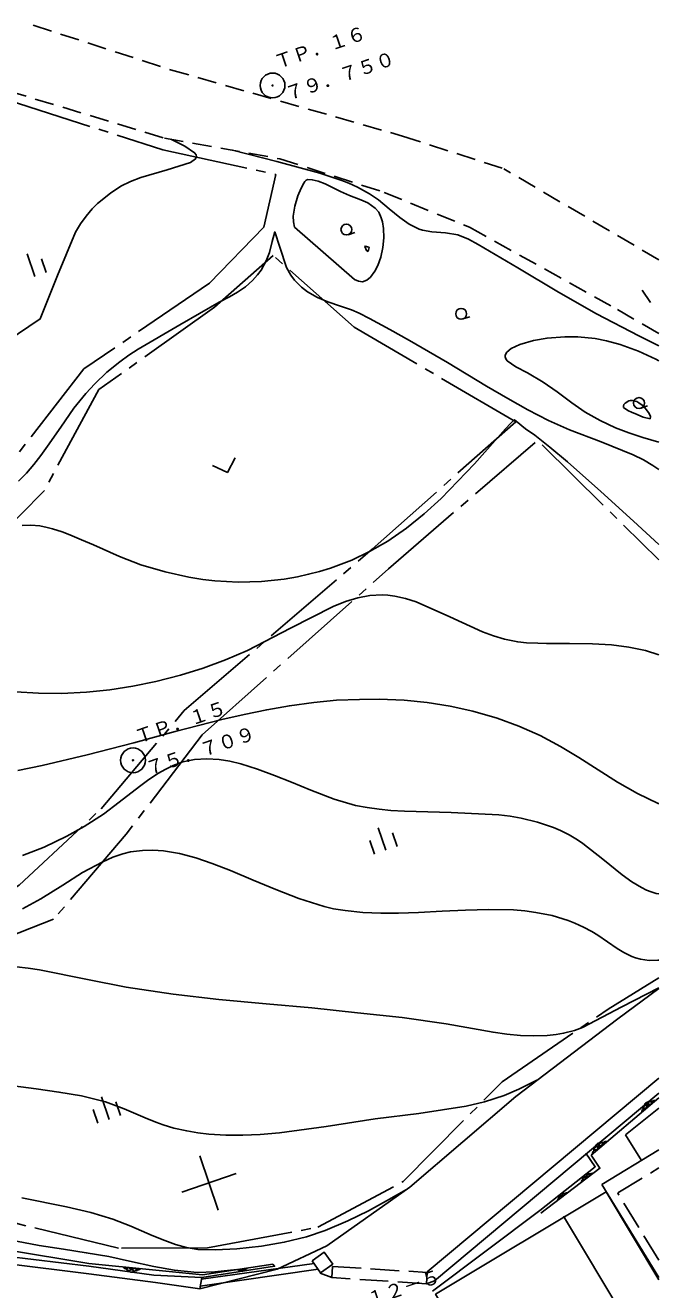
# Model space of a CAD drawing. Units: millimetres, scale not verified. Extents: x -198228 to 179753, y -81805 to 120126.
# Drawn here: x 146560 to 179753, y -8911 to 57290 of the extents above; entities that cross this region are included whole.
import ezdxf
from ezdxf.enums import TextEntityAlignment as Align

# ---------------------------------------------------------------- set-up
doc = ezdxf.new("R2010")
doc.units = ezdxf.units.MM
doc.header["$LTSCALE"] = 500
for name, pattern in [('CHAIN2', [12, 9, -1, 1, -1]), ('DASHED2', [3, 2, -1]), ('DASHED3', [4, 3, -1])]:
    doc.linetypes.add(name, pattern=pattern)
doc.layers.add('3-0', color=4, linetype='Continuous')
doc.layers.add('3-1_構造物', color=6, linetype='Continuous')
doc.styles.add('ＭＳ ゴシック', font='')
doc.styles.get('ＭＳ ゴシック').set_extended_font_data('MS Gothic')

msp = doc.modelspace()

# ---------------------------------------------------------------- linework, layer by layer
at = {"layer": '3-0', "linetype": 'DASHED2'}
for p, q in [((179753.3, 45011), (171637.3, 49776.8)), ((179753.3, 41153.3), (177251.4, 42601.3))]:
    msp.add_line(p, q, dxfattribs=at)
at = {"layer": '3-0'}
for p, q in [((163481, 46325.6), (163835.8, 46446.6)), ((146654.5, 45328.3), (147057.9, 44145.2)), ((147407.3, 45056.8), (147649.4, 44346.9)), ((178880.3, 43421.9), (179326.8, 42770.2)), ((169492.6, 41912.3), (169847.6, 42033.4)), ((178717.3, 41030.8), (179753.3, 40504.4)), ((178811.4, 37241.6), (179166.3, 37362.7)), ((179753.3, 34023.8), (179451.7, 34240)), ((179753.3, 30098.5), (178422.8, 31328.5)), ((179753.3, 24332.6), (179063.1, 24552.5)), ((179722.8, 16553.6), (179753.3, 16541.3)), ((165049.1, 15279), (165452.5, 14095.9)), ((164618.7, 14604), (164860.8, 13894.1)), ((165801.8, 15007.4), (166043.9, 14297.5)), ((179711, 8343.7), (179753.3, 8350.3)), ((177607.5, 5276.4), (179753.3, 6861.3)), ((179753.3, 6902.2), (177817.1, 5892.2)), ((179753.3, 2158.8), (167620.1, -7978.1)), ((179753.3, 1376.9), (168004.7, -8438.5)), ((150555.7, 1191.8), (150959.1, 8.7)), ((151308.7, 920.3), (151550.7, 210.4)), ((176212.4, -1864.8), (179753.3, 1135.3)), ((150125.4, 516.8), (150367.5, -193.1)), ((178004, -793.8), (179753.3, 595.1)), ((178004, -793.8), (178849.9, -2138.2)), ((176772.9, -3403), (179753.3, -1579.4)), ((176772.9, -3403), (179753.3, -1588.1)), ((179753.3, -8273.8), (176772.9, -3403)), ((176996.7, -3790.9), (179753.3, -8387.2)), ((167906.6, -8981.6), (173524.1, -4771.9)), ((174762.3, -5058.8), (179753.3, -13380.9)), ((161901.9, -7840.4), (155729.2, -8731.3)), ((155775.8, -8362.2), (161699.1, -7534.3)), ((162622.2, -8277), (162660.5, -7688.2)), ((167618, -8010.4), (167579.7, -8599.2)), ((167579.7, -8599.2), (168004.7, -8438.5))]:
    msp.add_line(p, q, dxfattribs=at)
at = {"layer": '3-0', "color": 7}
for p, q in [((179597.3, 39805.8), (179753.3, 39713.8)), ((179753.3, 35459.6), (178913.1, 35702.6)), ((179619.4, 11833.7), (179753.3, 11808.7))]:
    msp.add_line(p, q, dxfattribs=at)
at = {"layer": '3-0', "linetype": 'CHAIN2'}
for p, q in [((173637.6, 35329.2), (179753.3, 29306.8)), ((177098.9, 5779.7), (179753.3, 7409.5))]:
    msp.add_line(p, q, dxfattribs=at)
at = {"layer": '3-0', "linetype": 'DASHED3'}
for p, q in [((162660.5, -7688.2), (167618, -8010.4)), ((167579.7, -8599.2), (162622.2, -8277))]:
    msp.add_line(p, q, dxfattribs=at)
at = {"layer": '3-0', "linetype": 'DASHED2'}
for points in [[(146982.4, 57289.5), (154164.8, 54965.1), (166322.8, 51491.3), (171637.3, 49776.8)], [(142777, 55511), (145650.5, 53863.8), (153851.5, 51385.5), (159894.8, 50298.6)], [(159894.8, 50298.6), (165364.8, 48543.6), (169830.9, 46712.5), (177251.4, 42601.3)]]:
    msp.add_lwpolyline(points, dxfattribs=at)
at = {"layer": '3-0', "linetype": 'CHAIN2'}
for points in [[(121076.8, 25621.4), (129210.1, 33345.3), (131132, 35078.2), (135576.5, 44680.3), (138837.8, 48861), (145659, 53370.5), (153771.6, 50772.6), (159694.8, 49471.7), (159062.5, 46727.4)], [(159062.5, 46727.4), (156217.8, 43785.1), (149631.8, 39297.7), (145939.8, 34551.2), (143251.7, 31587.7), (133462.8, 26312.5)], [(138826, 6435.6), (142708.4, 10067.2), (146237.2, 12273.2), (150532, 16264), (154894, 21411), (164746.1, 29868.1), (172261.5, 36533.4), (163786.5, 41481.4), (159552.9, 45233.9), (156484.4, 42533.5), (150416.7, 38213.3), (147549.4, 32918.8), (144382.6, 29707.7), (134179.7, 23917.5), (129695, 23243.7)], [(155834.8, 20140.8), (165598.2, 28837.5), (173269.9, 35445.6)], [(155834.8, 20140.8), (151855.9, 14943.1), (148045.3, 10483.6), (143590.5, 8757.3), (138563.5, 4244.4), (130762.4, 1998.7)], [(166355.5, -3248.2), (171542.5, 1972.4), (177098.9, 5779.7)], [(156110.9, -6724.6), (151443.5, -6734.1), (146182, -5461.9), (137638.6, -2897.9), (128251.4, -571.2)], [(156110.9, -6724.6), (161887.8, -5642.1), (166355.5, -3248.2)]]:
    msp.add_lwpolyline(points, dxfattribs=at)
at = {"layer": '3-0', "color": 7}
for points in [[(154188, 51324.9), (154920.9, 50961.2), (155431.9, 50616.5), (155514.4, 50509.1), (155539.5, 50406.7), (155483.2, 50289.2), (155213.9, 50113.4), (154003.3, 49729.1), (152607.7, 49314), (152066.1, 49106.8), (151576.1, 48868), (151022.6, 48501.4), (150340.7, 47960.5), (150068.3, 47680.7), (149752.7, 47301), (149463.2, 46891.4), (149198.6, 46455.5), (148249.3, 44194.3), (147349.7, 41917.9), (145604.6, 40754.7)], [(172884.8, 39094.8), (172267.9, 39414.5), (171814.9, 39718.8), (171769.4, 39770.2), (171735.9, 39821.6), (171701.5, 39924), (171708.4, 40025.2), (171790.6, 40173.7), (172020.2, 40362), (172470.5, 40574.9), (173196.2, 40784.2), (173906.6, 40908.6), (174824.9, 40983), (175516.2, 40976.5), (176427.3, 40882.7), (177019.2, 40770.4), (177738.4, 40580), (178699.3, 40232.2), (179597.3, 39805.8)], [(178913.1, 35702.6), (178192.1, 35948.5), (177494.1, 36221.5), (176688.3, 36589.2), (175900, 37038.5), (175192.4, 37524.8), (174427.5, 38090.5), (173692.4, 38606.4), (172884.8, 39094.8)], [(146419.3, 13817.4), (147550.1, 14263.3), (148732, 14832.5), (149641.4, 15345.9), (150651.7, 15994), (151481.8, 16614.3), (152548.2, 17441.7), (153043.8, 17800.9), (153544.5, 18128.5), (153882.3, 18323), (154309.8, 18532.7), (154813.5, 18719.6), (155433.4, 18850.4), (156067.8, 18888.9), (156715.3, 18846.5), (157280.1, 18754.3), (157853, 18618.3), (158726.2, 18347.5), (159613.8, 18018.2), (160513.4, 17654.5), (161523.9, 17239.5), (162747.6, 16771.7), (163863.1, 16445.6), (164480, 16331.7), (165097.5, 16245.9), (165715, 16183.7), (166434.8, 16135.2), (168885, 16073.1), (171379.2, 15950.4), (171964.8, 15877.9), (172543.8, 15779.7), (173399.8, 15575)], [(173399.8, 15575), (174238.5, 15288.2), (174605.3, 15130.5), (175058.2, 14904.7), (175504.6, 14644.5), (175778.1, 14453.3), (176822.3, 13632.4), (177843.5, 12810.1), (178350.1, 12446.8), (178856.5, 12141.3), (179110, 12016.2), (179364.4, 11913), (179619.4, 11833.7)], [(146109, -6366.5), (147281, -6591.9), (148563.1, -6794), (149752.5, -6974.7), (150941.7, -7181), (152014.2, -7408.9), (153294.5, -7693.9), (154378.1, -7891.2), (155564, -8002), (156500.3, -7977.9), (157649.5, -7853)]]:
    msp.add_lwpolyline(points, dxfattribs=at)
at = {"layer": '3-0'}
for points in [[(157413.5, 50744.9), (159736.2, 50157.5), (161998.8, 49541.8), (162575.7, 49363.7), (163144.3, 49164.9), (163517, 49016.8), (163973.3, 48810.2), (164590, 48472.4), (165073.3, 48144.5), (165633.3, 47687.1), (166185, 47222.4), (166673, 46872), (167194.2, 46613), (167380.5, 46554.3), (167865.1, 46471.9), (168572.7, 46423.3), (169225.3, 46319), (169777.2, 46091.4), (170285.2, 45809.1), (172367.5, 44596.2), (174508.5, 43313.7), (176501.1, 42184.2), (178717.3, 41030.8)], [(179451.7, 34240), (178950.4, 34539.5), (178421.8, 34806), (176730.6, 35482), (175073.2, 36103), (173970.6, 36605.5), (172899.4, 37155.6), (171852, 37741.3), (170734.7, 38401.8), (168686.4, 39641.7), (166690.4, 40786.2), (165661.5, 41365.6), (164604.2, 41935.7), (164056.1, 42217.8), (163653.4, 42383.3), (163081.8, 42577.4), (162418.8, 42807.6), (161870.1, 43038.9), (161354.4, 43330), (161036, 43570.7), (160673.8, 43938), (160478.8, 44199.8), (160248.6, 44604.2), (159891, 45673.5), (159636.8, 46475.1), (159498.5, 45976.9), (159352.4, 45393.1), (159184.1, 44951.4), (158920.3, 44474.8), (158736.7, 44224.4), (158466.1, 43926.5), (158092.5, 43603), (157687.4, 43322.4), (157259.3, 43072.4), (156726.8, 42795.4), (154652, 41614.4), (152479.8, 40340.6), (151988.5, 40014), (151513.2, 39671.8), (150835.5, 39121.4)], [(150835.5, 39121.4), (150206.1, 38515.8), (149731.7, 38009.2), (149113.5, 37236.1), (148419, 36253.7), (147732.2, 35255.1), (147376.9, 34764), (147006, 34286), (146633, 33848.3), (146213.6, 33415.1)], [(178422.8, 31328.5), (176713.8, 32874.2), (174967.1, 34427.7), (174055.3, 35207.1), (173252.6, 35825.8), (172776.2, 36162.4), (172280.8, 36568.9), (172193.3, 36626.2), (172138.3, 36599), (171996.7, 36456.3), (171723.5, 36154.8), (170092.8, 34337.3), (168344.5, 32516.5), (167461.1, 31705.5), (166535, 30954.3), (165556.3, 30277), (164603.8, 29733.1), (163663.7, 29292.4), (162548.7, 28871.5), (161979.6, 28696.3), (161403.3, 28544.8), (160820.4, 28417.1), (160132.3, 28298.3), (158935.1, 28171), (157718.2, 28140.8), (157103.7, 28162.6), (156485.6, 28208.9), (155864.5, 28280.1), (155136.6, 28394.5), (153882.5, 28670.3), (152623.4, 29047.1), (151490.8, 29472.9), (150127.3, 30079.5), (149505.6, 30358.3), (148892.5, 30615.4), (148489.4, 30767.1), (147993.8, 30926.9), (147701.1, 31003.4), (147317.4, 31078.9), (146848.8, 31124.4)], [(156369.8, 34242.2), (157154.8, 33876), (157552.8, 34645.7)], [(146848.8, 31124.4), (146394, 31107.3)], [(179063.1, 24552.5), (178179.7, 24738.5), (177286.6, 24846.6), (176285.9, 24901.6), (175078.9, 24916.7), (173871.2, 24924.3), (173417.4, 24935.4), (172817.4, 24962.3), (172368.1, 25008.2), (171679.2, 25147.1), (171095.4, 25323.5), (170517, 25540.8), (168809.6, 26323.9), (167040.3, 27098.2), (166486.1, 27274.9), (165933.1, 27399.4), (165564.8, 27447.8), (165266.2, 27464.4), (164623.2, 27431.7), (163980.1, 27312.7), (163336.2, 27120.4), (162691.2, 26867.5), (160461.1, 25718.8), (158205.5, 24553.9), (157046.7, 24068), (155874, 23639.3), (154689.4, 23268.6), (153395.3, 22933.6), (152193.3, 22686.8), (150986.1, 22500.6), (149776.5, 22376), (148465.6, 22311.7), (147257.5, 22318.4), (146053.5, 22389.4)], [(146170, 18277), (147446.3, 18537.6), (149800.5, 19086.6), (152253.6, 19724.3), (154413.9, 20308.4), (156860.9, 20935.6), (158037.6, 21208.6), (159216.5, 21453.2), (160398.3, 21661.8), (161682.5, 21838.4), (162872.5, 21947.7), (164067.3, 21997.8), (165108.6, 22005.1), (166418.4, 21953.1), (167626, 21833.1), (168826.6, 21642.6)], [(168826.6, 21642.6), (170014.5, 21380.2), (171280.2, 21013.2), (172423.1, 20596.7), (173535.7, 20104), (174612.2, 19533.9), (175574.5, 18957), (176577.8, 18311), (177590.4, 17668.9), (178642.1, 17069.9), (179722.8, 16553.6)], [(146414.8, 11036.5), (147379.1, 11562.2), (148520.3, 12275.3), (149566.5, 12927.6), (150616.6, 13499), (151146.5, 13731.4), (151681.4, 13916.2), (152072.3, 14010.9), (152704, 14092.9), (153251.4, 14103.2), (153804.1, 14063.6), (154642.7, 13922.2), (155492.5, 13698), (156352.7, 13408.8), (157320.4, 13032.5), (158497, 12538.1), (159689.2, 12036.1), (160895.9, 11568.8), (162218.3, 11150), (162704.6, 11037.4), (163321.8, 10937.3), (164252.3, 10841.9), (165186.3, 10800.9), (166121.9, 10801.8), (167160.8, 10837.2), (168402.2, 10903.8), (169633.2, 10968.9), (170848.9, 11003.2), (172142.5, 10971.2), (172729.6, 10922.1)], [(172729.6, 10922.1), (173309.5, 10846.4), (174164.7, 10674.5), (175000.2, 10421.6), (175364.8, 10280), (175814.1, 10075.4), (176255.9, 9838.1), (176558.2, 9648.9), (177070.4, 9297.1), (177579.2, 8952.2), (177919.9, 8745.5), (178350.9, 8533.4), (178530.7, 8465.9), (178797.4, 8393.6), (179250.1, 8333.6), (179711, 8343.7)], [(177817.1, 5892.2), (175765.6, 4821.5), (175335.4, 4665.7), (174770.2, 4518.8), (174386.4, 4451.5), (173899.8, 4398.3), (173207.2, 4375.5), (172504, 4403.4), (171793, 4472.2), (171076.8, 4571.5), (168619.2, 5005.5), (166314.2, 5342.3), (163970.9, 5591.8), (161582, 5847.8), (159188.7, 6063.2), (156697, 6291.3), (154312.8, 6558.8), (151843.7, 6935.4), (149826.4, 7323), (147310.3, 7830.4), (146704.2, 7920.5), (146100.7, 7985.4)], [(162359.5, -6615.8), (166709.1, -3536), (172265.7, 1211.6), (177607.5, 5276.4)], [(145926.4, 1757.1), (147124.7, 1599.6), (148320.5, 1437.2), (149503.5, 1231.8), (150758.6, 916.9), (151741.6, 561.3), (152843.6, 80.1), (153396.9, -147.2), (153787.1, -283.4), (154351.8, -448.5), (155019, -599.5), (155597.4, -695.8), (156181.5, -763.9), (157067, -817.9), (157962.7, -821), (158866.9, -780.7), (159879.8, -694.1), (162333.7, -367.3), (164899.3, 27.4), (167178.5, 320.4), (169659.9, 702.9), (170622.6, 930.7), (171656, 1261.6), (172427.7, 1585.7), (173369.7, 2051.7)], [(173524.1, -4771.9), (176429.1, -2476.1), (175936.2, -1762.6)], [(176212.4, -1864.8), (176675.5, -2549.6), (173581.3, -4905.7)], [(166531.6, -3661.7), (165490.5, -4257.5), (164543.4, -4775.4), (163467, -5311.3), (162268.3, -5816.5), (161296.8, -6139.7), (160131.3, -6427.7), (158944.2, -6629.9), (157643.9, -6767), (156531.9, -6828.6), (155596, -6800.7), (155013.8, -6696.2), (154440.1, -6537.3), (153872.7, -6337.1), (153215.6, -6069.2), (152091.4, -5582.5), (151144.2, -5215.1), (149990.3, -4868.4), (148723.7, -4575.8), (146372.1, -4107.4)], [(173266.6, -17834.6), (168058.9, -9151.1), (176996.7, -3790.9)], [(127727.1, -4454.4), (145550.5, -7161.8), (149887.2, -7685.2)], [(149882.7, -7535.3), (145583.6, -6828.6), (127806.3, -4165.1)], [(149898.7, -8083.2), (145545.9, -7533.7), (127304.2, -5997.6)], [(162359.5, -6615.8), (159755.1, -7834.2), (155713.8, -8856.7), (153379.1, -8528.8), (149898.7, -8083.2)], [(155713.8, -8856.7), (155813.4, -8275), (159623.7, -7682.2), (159525.7, -7568.8), (155838.8, -8127.2), (153219.6, -7865.2), (149882.7, -7535.3)], [(155813.4, -8275), (153289.8, -8156.9), (149887.2, -7685.2)], [(162554, -8236), (162622.2, -8277), (162013.7, -8042.5)]]:
    msp.add_lwpolyline(points, dxfattribs=at)
at = {"layer": '3-0', "color": 7}
msp.add_lwpolyline([(164232.9, 43866), (164027.4, 43888), (163813.5, 43985.7), (162170, 45416.9), (160661.1, 46720.9), (160610.3, 47001.8), (160604.1, 47301.5), (160679.8, 47826.5), (160842.7, 48358.6), (161020.5, 48770.3), (161148.7, 49017.1), (161203.2, 49107.6), (161277.6, 49184.3), (161365.1, 49217.9), (161602.1, 49206.8), (161909.7, 49133.4), (162281.8, 48992.2), (162632, 48819), (163074.3, 48587.1), (163549.7, 48380.3), (164144, 48157), (164511.7, 47988.7), (164902.3, 47711.7), (165079.7, 47497.6), (165212.7, 47212.2), (165275.5, 46998.4), (165333.6, 46650.9), (165348, 46155.5), (165297.2, 45648.2), (165188.6, 45156.3), (165029.6, 44707), (164881.7, 44414.2), (164652.1, 44104.7), (164459.7, 43948.2)], close=True, dxfattribs=at)
at = {"layer": '3-0'}
for points in [[(164530, 45453.6), (164447.1, 45495.7), (164354.9, 45716.3), (164363.8, 45731.4), (164557.8, 45676.6), (164575.7, 45649.5)], [(179299.2, 36686.3), (178932.9, 36770.9), (178500.1, 36967), (178369.4, 37015.8), (178127.5, 37114.4), (177909.1, 37281.5), (177902.1, 37356), (177932.5, 37433.2), (177997.5, 37509.3), (178194.9, 37624.6), (178249.7, 37639.1), (178365.6, 37647.5), (178601.6, 37587.2), (178717.5, 37526.1), (178934.7, 37361.3), (179118.7, 37164.8), (179252.8, 36967.4), (179320.5, 36799.6)], [(161587.6, -7403.9), (162226.6, -6946), (162673.6, -7569.7), (162034.4, -8027.6)]]:
    msp.add_lwpolyline(points, close=True, dxfattribs=at)
at = {"layer": '3-0', "linetype": 'DASHED3'}
msp.add_lwpolyline([(179753.3, -7368.3), (177606.1, -3847.2), (179753.3, -2537.8)], dxfattribs=at)
at = {"layer": '3-0'}
for centre, radius in [((159516.5, 54137.5), 650), ((159516.5, 54137.5), 26), ((163389, 46595.3), 285), ((169400.7, 42182.1), 285), ((178719.4, 37511.4), 285), ((152206.1, 18806.7), 650), ((152206.1, 18806.7), 26)]:
    msp.add_circle(centre, radius, dxfattribs=at)
for centre, radius, start, end in [((179135.4, 560.5), 195.8, 77.14409, 183.40428), ((179204.3, 721.5), 195.8, 77.14409, 183.40428), ((179305.5, 602), 195.8, 77.14409, 183.40428), ((179374.5, 763.1), 195.8, 77.14409, 183.40428), ((179544.5, 804.5), 195.8, 77.14409, 183.40428), ((179066.5, 399.4), 195.8, 77.14409, 183.40428), ((176638.7, -1448.4), 210.6, 77.14409, 183.40428), ((176821.7, -1403.8), 210.6, 77.14409, 183.40428), ((177004.6, -1359.1), 210.6, 77.14409, 183.40428), ((176490.6, -1794.7), 210.6, 77.14409, 183.40428), ((176564.7, -1621.5), 210.6, 77.14409, 183.40428), ((176747.6, -1576.9), 210.6, 77.14409, 183.40428), ((175857, -3295.6), 162.8, 74.15729, 180.41748), ((175921.1, -3164.9), 162.8, 74.15729, 180.41748), ((175985.3, -3034.2), 162.8, 74.15729, 180.41748), ((176064.2, -3137.8), 162.8, 74.15729, 180.41748), ((176128.4, -3007.2), 162.8, 74.15729, 180.41748), ((176271.3, -2980.1), 162.8, 74.15729, 180.41748), ((174693.3, -4024.2), 138.3, 74.15729, 180.41748), ((174814.8, -4001.2), 138.3, 74.15729, 180.41748), ((174936.4, -3978.1), 138.3, 74.15729, 180.41748), ((174584.3, -4246.3), 138.3, 74.15729, 180.41748), ((174638.7, -4135.3), 138.3, 74.15729, 180.41748), ((174760.3, -4112.2), 138.3, 74.15729, 180.41748), ((151842.1, -7609.8), 197.7, 211.22398, 317.48419), ((151991.8, -7704), 197.7, 211.22398, 317.48419), ((152141.2, -7798.3), 197.7, 211.22398, 317.48419), ((152157, -7640.9), 197.7, 211.22398, 317.48419), ((152306.5, -7735.2), 197.7, 211.22398, 317.48419), ((152471.6, -7672.1), 197.7, 211.22398, 317.48419), ((157738.8, -7771.8), 111.5, 225.48318, 331.74339), ((157833.6, -7802.5), 111.5, 225.48318, 331.74339), ((157915, -7745.1), 111.5, 225.48318, 331.74339), ((157928.3, -7833.2), 111.5, 225.48318, 331.74339), ((158009.8, -7775.9), 111.5, 225.48318, 331.74339), ((158091.4, -7718.4), 111.5, 225.48318, 331.74339)]:
    msp.add_arc(centre, radius, start, end, dxfattribs=at)
at = {"layer": '3-1_構造物'}
for p, q in [((156673, -4738.1), (155704.8, -1898.7)), ((157608.6, -2834.3), (154769.1, -3802.5))]:
    msp.add_line(p, q, dxfattribs=at)

# ---------------------------------------------------------------- texts
at = {"layer": '3-0', "style": 'ＭＳ ゴシック'}
for s, p in [('ＴＰ．１６\u3000', (159828.4, 54772.1)), ('７９．７５０', (160393.2, 53115.8)), ('ＴＰ．１５\u3000', (152517.8, 19441.3)), ('７５．７０９', (153082.6, 17784.9)), ('１２－５', (164685.8, -10001.3))]:
    msp.add_text(s, height=733.1, rotation=18.829, dxfattribs=at).set_placement(p, align=Align.BOTTOM_LEFT)

doc.saveas('drawing.dxf')
